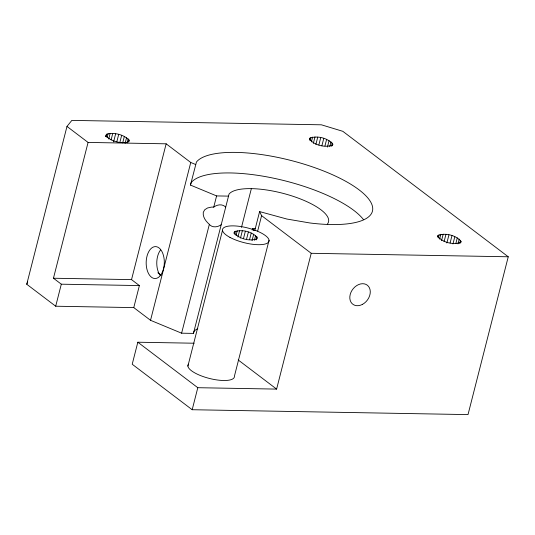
<?xml version="1.0" encoding="UTF-8"?>
<svg xmlns="http://www.w3.org/2000/svg" width="535" height="535" viewBox="0 0 535 535"><rect width="100%" height="100%" fill="white"/><g stroke="black" fill="none" stroke-linecap="round" stroke-linejoin="round"><path stroke-width="0.8" d="M327.433 223.978A51.895 16.378 14.3 0 0 289.415 195.141A51.895 16.378 14.3 0 0 229.047 194.071L193.449 333.399L181.606 333.191L150.529 320.304L133.77 307.605L55.7 306.221L26.75 284.259L66.982 126.434L71.844 120.395L321.408 124.809L342.815 131.316L508.25 256.78L468.018 414.605L192.185 409.723L132.212 364.241L137.829 342.219L194.192 343.223M133.77 307.605L139.388 285.576L61.311 284.192L53.453 278.233L88.074 142.43L66.982 126.434M55.7 306.221L61.311 284.192M105.576 136.652L106.672 134.205C114.156 132.158 123.605 134.466 129.062 140.03L129.162 141.066L128.48 141.902C120.997 143.948 111.547 141.635 106.097 136.071L105.99 135.034M106.057 136.626L106.672 134.205M107.067 137.676L108.103 133.63M108.732 139.026L110.177 133.362M111.099 139.882L112.751 133.416M113.594 141.869L115.66 133.777M116.837 141.715L118.696 134.439M119.8 142.618L121.659 135.342M122.689 142.898L124.341 136.432M125.116 143.286L126.561 137.629M127.143 142.898L128.173 138.859M128.647 141.648L129.062 140.03M139.388 285.576L131.53 279.618L166.144 143.815L88.074 142.43M150.529 320.304L190.754 162.48L166.144 143.815M228.438 196.124L216.595 195.917L190.46 185.083L196.439 162.018A91.813 28.984 14.3 0 1 344.125 180.422A91.813 28.984 14.3 0 1 309.872 222.968L286.907 219.042L259.609 211.592L254.774 230.565M181.606 333.191L209.352 224.339C205.915 221.35 202.631 217.13 203.28 212.315L204.724 209.76L207.52 207.981L211.479 207.099L213.739 207.132L215.063 206.222A11.977 9.102 -52.8 0 1 224.914 206.396L225.616 207.185M213.739 207.132L216.595 195.917M187.905 366.087L222.52 230.277M234.022 233.454L234.437 231.836C241.76 228.967 252.507 231.608 257.422 237.787L257.141 238.737C249.818 241.606 239.071 238.964 234.156 232.785L234.437 231.836M234.664 234.363L235.487 231.127M236.009 235.554L237.246 230.699M192.185 409.723L197.796 387.701L137.829 342.219M237.935 237.052L239.586 230.578M241.479 227.395L251.356 188.634M240.489 238.068L242.342 230.786M243.485 238.583L245.338 231.301M246.508 239.366L248.367 232.083M249.564 239.56L251.216 233.086M252.172 230.097L252.58 228.485L255.081 228.525M252.045 240.71L253.697 234.236M254.399 240.315L255.636 235.46M257.676 231.013L261.595 215.652L259.609 211.592M256.084 239.907L256.907 236.671M269.051 240.295L234.437 376.098A23.948 7.557 14.3 0 1 209.018 378.345A23.948 7.557 14.3 0 1 188.467 364.188M309.404 139.822L309.818 138.204C317.141 135.335 327.888 137.976 332.803 144.156L332.395 145.774M310.046 140.725L310.875 137.495M311.39 141.915L312.627 137.067M313.316 143.42L314.968 136.947M315.871 144.437L317.73 137.154M318.867 144.945L320.726 137.669M321.896 145.727L323.749 138.451M324.952 145.921L326.604 139.454M327.433 147.078L329.078 140.605M329.787 146.684L331.025 141.828M331.466 146.276L332.295 143.039M197.796 387.701L276.608 389.099L311.223 253.296L261.595 215.652M437.617 237.059L438.031 235.44C445.354 232.564 456.101 235.213 461.016 241.392L460.602 243.01M438.259 237.961L439.081 234.725M439.603 239.152L440.84 234.297M441.529 240.656L443.181 234.183M444.083 241.666L445.936 234.39M446.872 242.99L448.932 234.898M450.102 242.964L451.961 235.688M452.958 243.967L454.81 236.691M455.847 243.499L457.291 237.841M457.993 243.913L459.231 239.065M459.679 243.512L460.501 240.275M190.46 185.083L191.202 182.575A91.813 28.984 14.3 0 1 274.816 178.456A91.813 28.984 14.3 0 1 363.506 219.651M193.449 333.399L194.058 331.346A51.895 16.378 14.3 0 1 197.783 328.63M309.818 138.204L309.538 139.154C314.453 145.333 325.2 147.974 332.523 145.105L332.803 144.156M438.031 235.44L437.75 236.383C442.666 242.562 453.412 245.211 460.735 242.342L461.016 241.392M26.75 284.259L27.706 281.958M221.149 224.713L220.052 225.469A11.977 9.102 -52.8 0 1 210.201 225.295L209.352 224.339M311.223 253.296L508.25 256.78M53.453 278.233L131.53 279.618M190.754 162.48L195.696 164.526M157.852 272.763L161.162 275.271M238.229 359.988L276.608 389.099M252.58 228.485L253.657 230.679M160.085 275.311A15.97 9.075 -89 0 1 160.547 249.979M229.97 237.386A23.948 7.557 14.3 0 0 268.49 242.188A23.948 7.557 14.3 0 0 238.904 226.285A23.948 7.557 14.3 0 0 229.97 237.386M162.265 272.429A15.97 9.075 -89 0 0 156.722 246.762A15.97 9.075 -89 0 0 146.75 268.51A15.97 9.075 -89 0 0 162.265 272.429M362.536 304.335A11.977 9.102 -52.8 0 0 367.398 285.262A11.977 9.102 -52.8 0 0 350.191 294.538A11.977 9.102 -52.8 0 0 362.536 304.335"/></g></svg>
